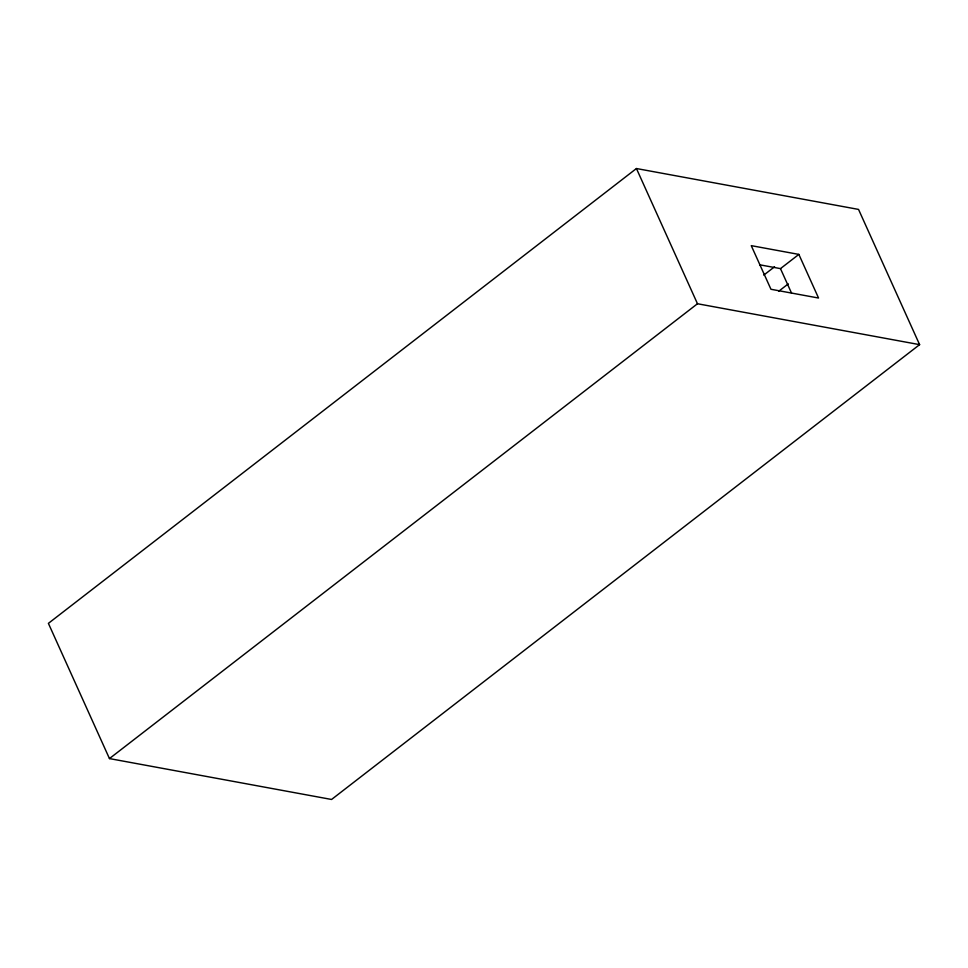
<?xml version="1.0" encoding="UTF-8"?>
<svg xmlns="http://www.w3.org/2000/svg" width="968" height="968" viewBox="0 0 968 968"><rect width="100%" height="100%" fill="white"/><g stroke="black" fill="none" stroke-linecap="round" stroke-linejoin="round"><path stroke-width="1.45" d="M636.436 168.529L48.4 623.356L109.457 758.585L331.564 799.471L919.6 344.644L858.543 209.415L636.436 168.529L697.48 303.746L919.6 344.644M109.457 758.585L697.48 303.746M763.8 275.106L774.545 266.793M759.65 264.784L780.474 268.62L798.854 254.403L818.553 298.035L770.951 289.275L751.253 245.642L798.854 254.403M778.708 291.259L788.279 283.866M780.474 268.62L791.558 293.159"/></g></svg>
